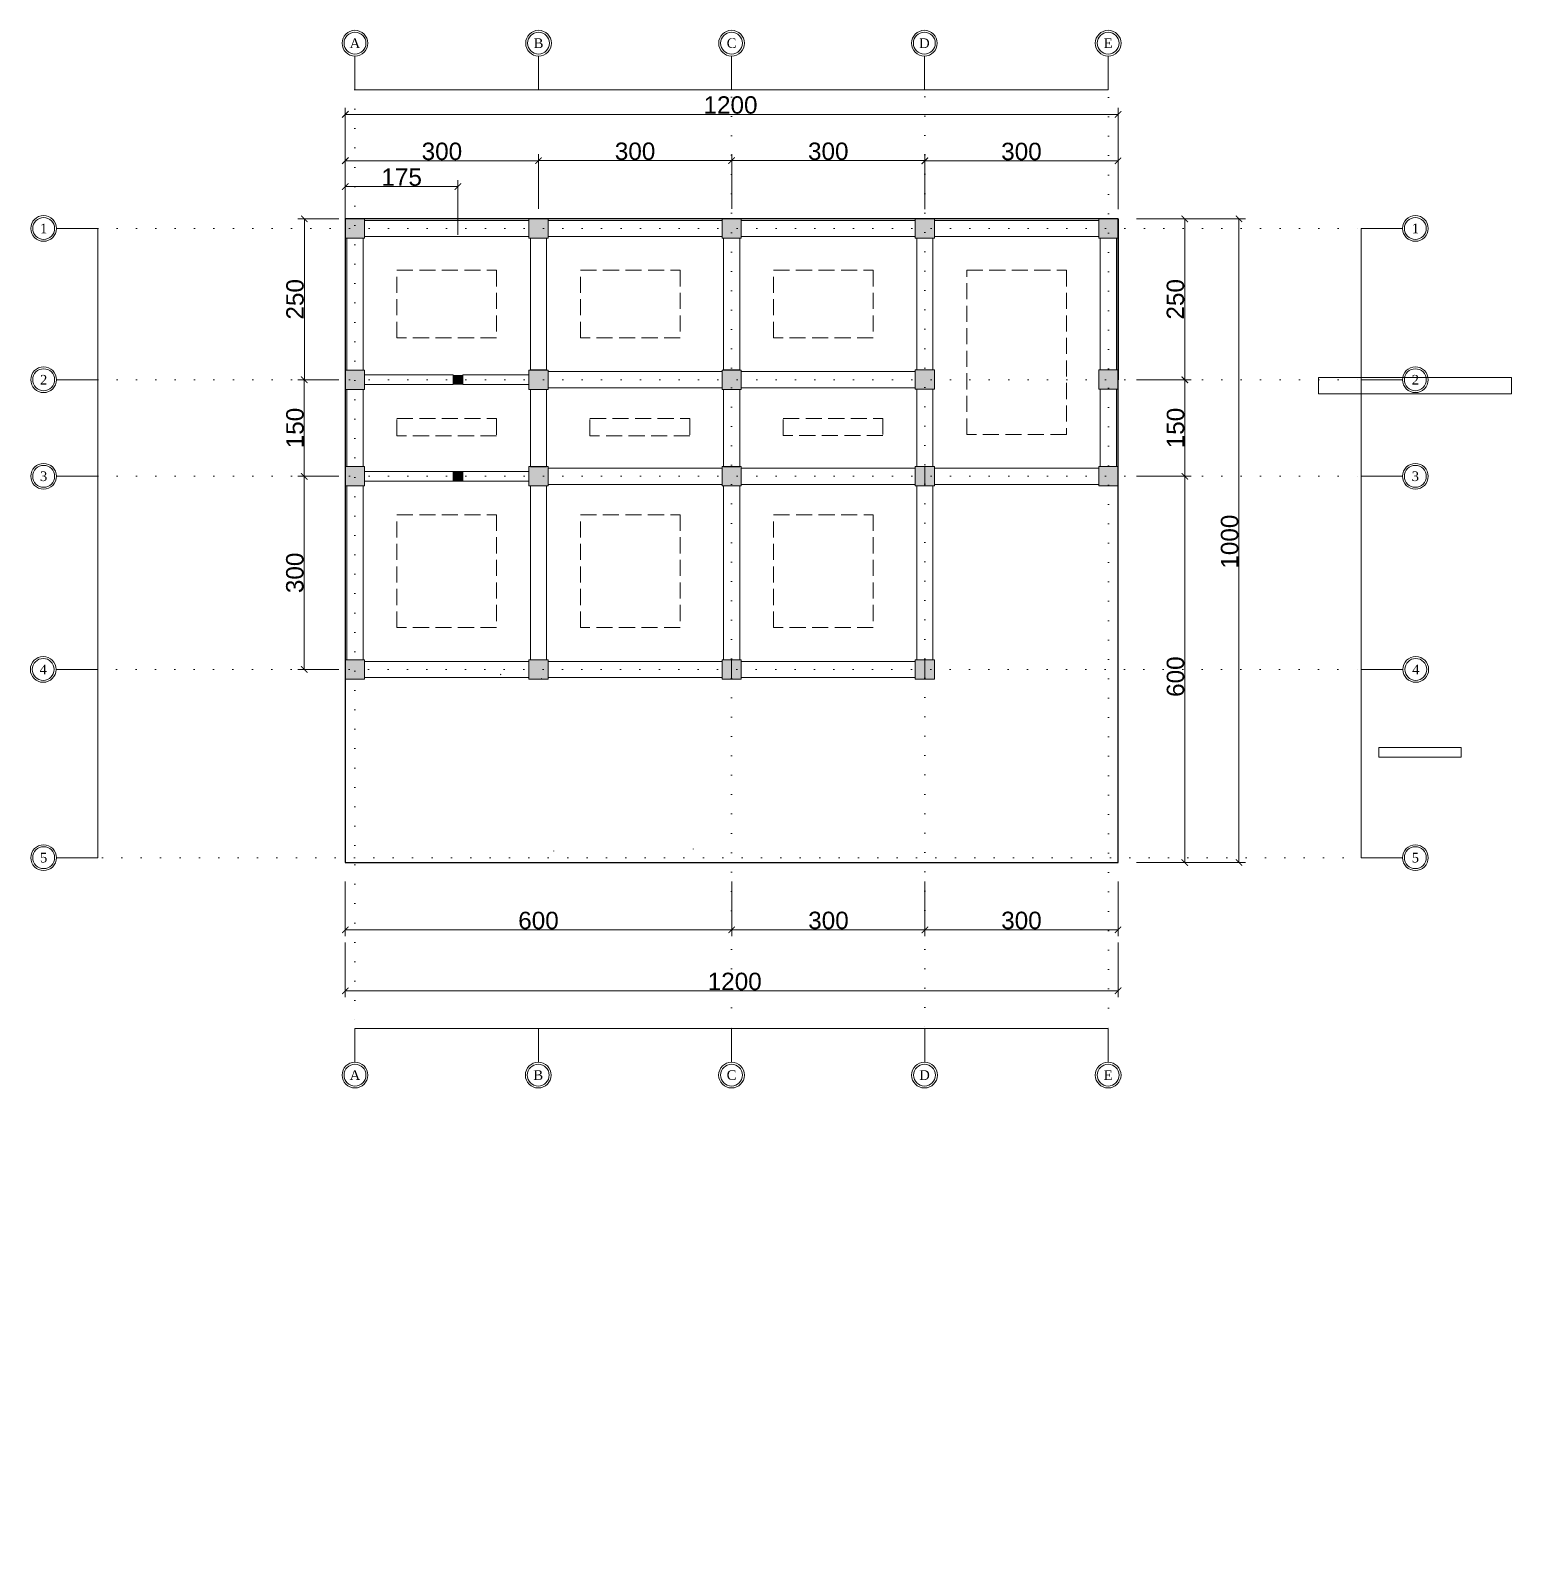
# Model space of a CAD drawing. Header units: millimetres. Extents: x -12161372 to 46643, y -9506984 to 15358.
# Drawn here: x 4183 to 6483, y 7153 to 9509 of the extents above; entities that cross this region are included whole.
import ezdxf

# ---------------------------------------------------------------- set-up
doc = ezdxf.new("R2010")
doc.units = ezdxf.units.MM
doc.linetypes.add('ACAD_ISO07W100', pattern=[3, 0, -3])
doc.linetypes.add('DASHED', pattern=[70, 50, -20])
for name, color, linetype, lineweight in [('detail balok', 7, 'Continuous', 9), ('dimensi', 50, 'Continuous', 5), ('kolom', 150, 'Continuous', 13), ('pondasi', 7, 'Continuous', 13), ('teks', 255, 'Continuous', 5)]:
    doc.layers.add(name, color=color, linetype=linetype, lineweight=lineweight)
doc.layers.add('lahan', color=253, linetype='Continuous', plot=False)
doc.layers.add('lantai', color=9, linetype='Continuous')
doc.layers.add('RING BALOK', color=7, linetype='Continuous')
doc.styles.get("Standard").update_dxf_attribs({"font": 'arial.ttf'})
doc.styles.add('teks2', font='times.ttf', dxfattribs={"height": 15})
doc.dimstyles.new('ISO-25', dxfattribs={"dimtxt": 4.5, "dimasz": 10, "dimexe": 10, "dimexo": 10, "dimtad": 1, "dimtxsty": 'Standard', "dimblk": 'ARCHTICK', "dimcen": 2.5, "dimclrt": 256, "dimadec": 0, "dimazin": 0, "dimtfac": 1, "dimtmove": 0, "dimatfit": 3, "dimfxl": 75, "dimfxlon": 1, "dimtfillclr": 256, "dimlwd": -1, "dimlwe": -1, "dimarcsym": 0})

# ---------------------------------------------------------------- blocks, each defined once
blk = doc.blocks.new('_ArchTick')
at = {"color": 0, "linetype": 'ByBlock', "const_width": 0.15}
blk.add_lwpolyline([(-0.5, -0.5), (0.5, 0.5)], dxfattribs=at)
blk = doc.blocks.new('*D199')
at = {"layer": 'Defpoints', "color": 0, "ltscale": 10, "transparency": 16777216}
for p in [(5872.2, 9215.8), (5872.2, 8215.8), (6060, 8215.8)]:
    blk.add_point(p, dxfattribs=at)
at = {"layer": 'dimensi', "color": 0, "ltscale": 10, "transparency": 16777216}
for p, q in [((5985, 9215.8), (6070, 9215.8)), ((6060, 9215.8), (6060, 8215.8)), ((5985, 8215.8), (6070, 8215.8))]:
    blk.add_line(p, q, dxfattribs=at)
at = {"layer": 'dimensi', "color": 0, "ltscale": 10, "transparency": 16777216, "xscale": 10, "yscale": 10, "zscale": 10}
for p, rotation in [((6060, 9215.8), 90), ((6060, 8215.8), 270)]:
    blk.add_blockref('_ArchTick', p, dxfattribs=dict(at, rotation=rotation))
at = {"layer": 'dimensi', "ltscale": 10, "transparency": 16777216, "insert": (6045.6, 8714.3), "char_height": 4.5, "attachment_point": 5, "rotation": 90}
blk.add_mtext('{\\H6x;1000}', dxfattribs=at)
blk = doc.blocks.new('*D200')
at = {"layer": 'Defpoints', "color": 0, "ltscale": 10, "transparency": 16777216}
for p in [(5872.2, 8815.8), (5864.7, 8215.8), (5975.9, 8215.8)]:
    blk.add_point(p, dxfattribs=at)
at = {"layer": 'dimensi', "color": 0, "ltscale": 10, "transparency": 16777216}
for p, q in [((5900.9, 8815.8), (5985.9, 8815.8)), ((5975.9, 8815.8), (5975.9, 8215.8)), ((5900.9, 8215.8), (5985.9, 8215.8))]:
    blk.add_line(p, q, dxfattribs=at)
at = {"layer": 'dimensi', "color": 0, "ltscale": 10, "transparency": 16777216, "xscale": 10, "yscale": 10, "zscale": 10}
for p, rotation in [((5975.9, 8815.8), 90), ((5975.9, 8215.8), 270)]:
    blk.add_blockref('_ArchTick', p, dxfattribs=dict(at, rotation=rotation))
at = {"layer": 'dimensi', "ltscale": 10, "transparency": 16777216, "insert": (5961.5, 8504.6), "char_height": 4.5, "attachment_point": 5, "rotation": 90}
blk.add_mtext('{\\H6x;600}', dxfattribs=at)
blk = doc.blocks.new('*D201')
at = {"layer": 'Defpoints', "color": 0, "ltscale": 10, "transparency": 16777216}
for p in [(4972.2, 9306.1), (4672.2, 9215.8), (4972.2, 9215.8)]:
    blk.add_point(p, dxfattribs=at)
at = {"layer": 'dimensi', "color": 0, "ltscale": 10, "transparency": 16777216}
for p, q in [((4672.2, 9231.1), (4672.2, 9316.1)), ((4672.2, 9306.1), (4972.2, 9306.1)), ((4972.2, 9231.1), (4972.2, 9316.1))]:
    blk.add_line(p, q, dxfattribs=at)
at = {"layer": 'dimensi', "color": 0, "ltscale": 10, "transparency": 16777216, "xscale": 10, "yscale": 10, "zscale": 10, "rotation": 180}
blk.add_blockref('_ArchTick', (4672.2, 9306.1), dxfattribs=at)
at = {"layer": 'dimensi', "color": 0, "ltscale": 10, "transparency": 16777216, "xscale": 10, "yscale": 10, "zscale": 10}
blk.add_blockref('_ArchTick', (4972.2, 9306.1), dxfattribs=at)
at = {"layer": 'dimensi', "ltscale": 10, "transparency": 16777216, "insert": (4822.2, 9320.5), "char_height": 4.5, "attachment_point": 5}
blk.add_mtext('{\\H6x;300}', dxfattribs=at)
blk = doc.blocks.new('*D202')
at = {"layer": 'Defpoints', "color": 0, "ltscale": 10, "transparency": 16777216}
for p in [(5272.2, 9306.2), (4972.2, 9215.8), (5272.2, 9215.8)]:
    blk.add_point(p, dxfattribs=at)
at = {"layer": 'dimensi', "color": 0, "ltscale": 10, "transparency": 16777216}
for p, q in [((4972.2, 9231.2), (4972.2, 9316.2)), ((4972.2, 9306.2), (5272.2, 9306.2)), ((5272.2, 9231.2), (5272.2, 9316.2))]:
    blk.add_line(p, q, dxfattribs=at)
at = {"layer": 'dimensi', "color": 0, "ltscale": 10, "transparency": 16777216, "xscale": 10, "yscale": 10, "zscale": 10, "rotation": 180}
blk.add_blockref('_ArchTick', (4972.2, 9306.2), dxfattribs=at)
at = {"layer": 'dimensi', "color": 0, "ltscale": 10, "transparency": 16777216, "xscale": 10, "yscale": 10, "zscale": 10}
blk.add_blockref('_ArchTick', (5272.2, 9306.2), dxfattribs=at)
at = {"layer": 'dimensi', "ltscale": 10, "transparency": 16777216, "insert": (5122.2, 9320.6), "char_height": 4.5, "attachment_point": 5}
blk.add_mtext('{\\H6x;300}', dxfattribs=at)
blk = doc.blocks.new('*D203')
at = {"layer": 'Defpoints', "color": 0, "ltscale": 10, "transparency": 16777216}
for p in [(5572.2, 9306.2), (5272.2, 9215.8), (5572.2, 9215.8)]:
    blk.add_point(p, dxfattribs=at)
at = {"layer": 'dimensi', "color": 0, "ltscale": 10, "transparency": 16777216}
for p, q in [((5272.2, 9231.2), (5272.2, 9316.2)), ((5272.2, 9306.2), (5572.2, 9306.2)), ((5572.2, 9231.2), (5572.2, 9316.2))]:
    blk.add_line(p, q, dxfattribs=at)
at = {"layer": 'dimensi', "color": 0, "ltscale": 10, "transparency": 16777216, "xscale": 10, "yscale": 10, "zscale": 10, "rotation": 180}
blk.add_blockref('_ArchTick', (5272.2, 9306.2), dxfattribs=at)
at = {"layer": 'dimensi', "color": 0, "ltscale": 10, "transparency": 16777216, "xscale": 10, "yscale": 10, "zscale": 10}
blk.add_blockref('_ArchTick', (5572.2, 9306.2), dxfattribs=at)
at = {"layer": 'dimensi', "ltscale": 10, "transparency": 16777216, "insert": (5422.2, 9320.6), "char_height": 4.5, "attachment_point": 5}
blk.add_mtext('{\\H6x;300}', dxfattribs=at)
blk = doc.blocks.new('*D204')
at = {"layer": 'Defpoints', "color": 0, "ltscale": 10, "transparency": 16777216}
for p in [(5872.2, 9305.9), (5572.2, 9216.5), (5872.2, 9215.8)]:
    blk.add_point(p, dxfattribs=at)
at = {"layer": 'dimensi', "color": 0, "ltscale": 10, "transparency": 16777216}
for p, q in [((5572.2, 9230.9), (5572.2, 9315.9)), ((5572.2, 9305.9), (5872.2, 9305.9)), ((5872.2, 9230.9), (5872.2, 9315.9))]:
    blk.add_line(p, q, dxfattribs=at)
at = {"layer": 'dimensi', "color": 0, "ltscale": 10, "transparency": 16777216, "xscale": 10, "yscale": 10, "zscale": 10, "rotation": 180}
blk.add_blockref('_ArchTick', (5572.2, 9305.9), dxfattribs=at)
at = {"layer": 'dimensi', "color": 0, "ltscale": 10, "transparency": 16777216, "xscale": 10, "yscale": 10, "zscale": 10}
blk.add_blockref('_ArchTick', (5872.2, 9305.9), dxfattribs=at)
at = {"layer": 'dimensi', "ltscale": 10, "transparency": 16777216, "insert": (5722.2, 9320.3), "char_height": 4.5, "attachment_point": 5}
blk.add_mtext('{\\H6x;300}', dxfattribs=at)
blk = doc.blocks.new('*D205')
at = {"layer": 'Defpoints', "color": 0, "ltscale": 10, "transparency": 16777216}
for p in [(5872.2, 9378.1), (4672.2, 9215.8), (5872.2, 9215.8)]:
    blk.add_point(p, dxfattribs=at)
at = {"layer": 'dimensi', "color": 0, "ltscale": 10, "transparency": 16777216}
for p, q in [((4672.2, 9303.1), (4672.2, 9388.1)), ((4672.2, 9378.1), (5872.2, 9378.1)), ((5872.2, 9303.1), (5872.2, 9388.1))]:
    blk.add_line(p, q, dxfattribs=at)
at = {"layer": 'dimensi', "color": 0, "ltscale": 10, "transparency": 16777216, "xscale": 10, "yscale": 10, "zscale": 10, "rotation": 180}
blk.add_blockref('_ArchTick', (4672.2, 9378.1), dxfattribs=at)
at = {"layer": 'dimensi', "color": 0, "ltscale": 10, "transparency": 16777216, "xscale": 10, "yscale": 10, "zscale": 10}
blk.add_blockref('_ArchTick', (5872.2, 9378.1), dxfattribs=at)
at = {"layer": 'dimensi', "ltscale": 10, "transparency": 16777216, "insert": (5270.4, 9392.5), "char_height": 4.5, "attachment_point": 5}
blk.add_mtext('{\\H6x;1200}', dxfattribs=at)
blk = doc.blocks.new('*D198')
at = {"layer": 'Defpoints', "color": 0, "ltscale": 10, "transparency": 16777216}
for p in [(4672.2, 9215.8), (4608.6, 8965.8), (4672.2, 8965.8)]:
    blk.add_point(p, dxfattribs=at)
at = {"layer": 'dimensi', "color": 0, "ltscale": 10, "transparency": 16777216}
for p, q in [((4662.2, 9215.8), (4598.6, 9215.8)), ((4608.6, 9215.8), (4608.6, 8965.8)), ((4662.2, 8965.8), (4598.6, 8965.8))]:
    blk.add_line(p, q, dxfattribs=at)
at = {"layer": 'dimensi', "color": 0, "ltscale": 10, "transparency": 16777216, "xscale": 10, "yscale": 10, "zscale": 10}
for p, rotation in [((4608.6, 9215.8), 90), ((4608.6, 8965.8), 270)]:
    blk.add_blockref('_ArchTick', p, dxfattribs=dict(at, rotation=rotation))
at = {"layer": 'dimensi', "ltscale": 10, "transparency": 16777216, "insert": (4594.2, 9090.8), "char_height": 4.5, "attachment_point": 5, "rotation": 90}
blk.add_mtext('{\\H6x;250}', dxfattribs=at)
blk = doc.blocks.new('*D206')
at = {"layer": 'Defpoints', "color": 0, "ltscale": 10, "transparency": 16777216}
for p in [(4672.2, 8215.8), (5872.2, 8215.8), (5872.2, 8016.6)]:
    blk.add_point(p, dxfattribs=at)
at = {"layer": 'dimensi', "color": 0, "ltscale": 10, "transparency": 16777216}
for p, q in [((4672.2, 8091.6), (4672.2, 8006.6)), ((5872.2, 8091.6), (5872.2, 8006.6)), ((4672.2, 8016.6), (5872.2, 8016.6))]:
    blk.add_line(p, q, dxfattribs=at)
at = {"layer": 'dimensi', "color": 0, "ltscale": 10, "transparency": 16777216, "xscale": 10, "yscale": 10, "zscale": 10, "rotation": 180}
blk.add_blockref('_ArchTick', (4672.2, 8016.6), dxfattribs=at)
at = {"layer": 'dimensi', "color": 0, "ltscale": 10, "transparency": 16777216, "xscale": 10, "yscale": 10, "zscale": 10}
blk.add_blockref('_ArchTick', (5872.2, 8016.6), dxfattribs=at)
at = {"layer": 'dimensi', "ltscale": 10, "transparency": 16777216, "insert": (5276.9, 8031), "char_height": 4.5, "attachment_point": 5}
blk.add_mtext('{\\H6x;1200}', dxfattribs=at)
blk = doc.blocks.new('*D207')
at = {"layer": 'Defpoints', "color": 0, "ltscale": 10, "transparency": 16777216}
for p in [(5572.2, 8215.8), (5872.2, 8215.8), (5572.2, 8111.3)]:
    blk.add_point(p, dxfattribs=at)
at = {"layer": 'dimensi', "color": 0, "ltscale": 10, "transparency": 16777216}
for p, q in [((5572.2, 8186.3), (5572.2, 8101.3)), ((5872.2, 8186.3), (5872.2, 8101.3)), ((5872.2, 8111.3), (5572.2, 8111.3))]:
    blk.add_line(p, q, dxfattribs=at)
at = {"layer": 'dimensi', "color": 0, "ltscale": 10, "transparency": 16777216, "xscale": 10, "yscale": 10, "zscale": 10, "rotation": 180}
blk.add_blockref('_ArchTick', (5572.2, 8111.3), dxfattribs=at)
at = {"layer": 'dimensi', "color": 0, "ltscale": 10, "transparency": 16777216, "xscale": 10, "yscale": 10, "zscale": 10}
blk.add_blockref('_ArchTick', (5872.2, 8111.3), dxfattribs=at)
at = {"layer": 'dimensi', "ltscale": 10, "transparency": 16777216, "insert": (5722.2, 8125.8), "char_height": 4.5, "attachment_point": 5}
blk.add_mtext('{\\H6x;300}', dxfattribs=at)
blk = doc.blocks.new('*D208')
at = {"layer": 'Defpoints', "color": 0, "ltscale": 10, "transparency": 16777216}
for p in [(5272.2, 8215.8), (5572.2, 8215.8), (5272.2, 8111.3)]:
    blk.add_point(p, dxfattribs=at)
at = {"layer": 'dimensi', "color": 0, "ltscale": 10, "transparency": 16777216}
for p, q in [((5272.2, 8186.3), (5272.2, 8101.3)), ((5572.2, 8186.3), (5572.2, 8101.3)), ((5572.2, 8111.3), (5272.2, 8111.3))]:
    blk.add_line(p, q, dxfattribs=at)
at = {"layer": 'dimensi', "color": 0, "ltscale": 10, "transparency": 16777216, "xscale": 10, "yscale": 10, "zscale": 10, "rotation": 180}
blk.add_blockref('_ArchTick', (5272.2, 8111.3), dxfattribs=at)
at = {"layer": 'dimensi', "color": 0, "ltscale": 10, "transparency": 16777216, "xscale": 10, "yscale": 10, "zscale": 10}
blk.add_blockref('_ArchTick', (5572.2, 8111.3), dxfattribs=at)
at = {"layer": 'dimensi', "ltscale": 10, "transparency": 16777216, "insert": (5422.5, 8125.8), "char_height": 4.5, "attachment_point": 5}
blk.add_mtext('{\\H6x;300}', dxfattribs=at)
blk = doc.blocks.new('*D209')
at = {"layer": 'Defpoints', "color": 0, "ltscale": 10, "transparency": 16777216}
for p in [(4672.2, 8215.8), (5272.2, 8215.2), (4672.2, 8111.3)]:
    blk.add_point(p, dxfattribs=at)
at = {"layer": 'dimensi', "color": 0, "ltscale": 10, "transparency": 16777216}
for p, q in [((4672.2, 8186.3), (4672.2, 8101.3)), ((5272.2, 8186.3), (5272.2, 8101.3)), ((5272.2, 8111.3), (4672.2, 8111.3))]:
    blk.add_line(p, q, dxfattribs=at)
at = {"layer": 'dimensi', "color": 0, "ltscale": 10, "transparency": 16777216, "xscale": 10, "yscale": 10, "zscale": 10, "rotation": 180}
blk.add_blockref('_ArchTick', (4672.2, 8111.3), dxfattribs=at)
at = {"layer": 'dimensi', "color": 0, "ltscale": 10, "transparency": 16777216, "xscale": 10, "yscale": 10, "zscale": 10}
blk.add_blockref('_ArchTick', (5272.2, 8111.3), dxfattribs=at)
at = {"layer": 'dimensi', "ltscale": 10, "transparency": 16777216, "insert": (4972.2, 8125.7), "char_height": 4.5, "attachment_point": 5}
blk.add_mtext('{\\H6x;600}', dxfattribs=at)
blk = doc.blocks.new('*D210')
at = {"layer": 'Defpoints', "color": 0, "ltscale": 10, "transparency": 16777216}
for p in [(4672.2, 8965.8), (4608.5, 8815.8), (4672.2, 8815.8)]:
    blk.add_point(p, dxfattribs=at)
at = {"layer": 'dimensi', "color": 0, "ltscale": 10, "transparency": 16777216}
for p, q in [((4662.2, 8965.8), (4598.5, 8965.8)), ((4608.5, 8965.8), (4608.5, 8815.8)), ((4662.2, 8815.8), (4598.5, 8815.8))]:
    blk.add_line(p, q, dxfattribs=at)
at = {"layer": 'dimensi', "color": 0, "ltscale": 10, "transparency": 16777216, "xscale": 10, "yscale": 10, "zscale": 10}
for p, rotation in [((4608.5, 8965.8), 90), ((4608.5, 8815.8), 270)]:
    blk.add_blockref('_ArchTick', p, dxfattribs=dict(at, rotation=rotation))
at = {"layer": 'dimensi', "ltscale": 10, "transparency": 16777216, "insert": (4594.1, 8890.8), "char_height": 4.5, "attachment_point": 5, "rotation": 90}
blk.add_mtext('{\\H6x;150}', dxfattribs=at)
blk = doc.blocks.new('*D211')
at = {"layer": 'Defpoints', "color": 0, "ltscale": 10, "transparency": 16777216}
for p in [(4672.2, 8815.8), (4608.3, 8515.8), (4672.2, 8515.8)]:
    blk.add_point(p, dxfattribs=at)
at = {"layer": 'dimensi', "color": 0, "ltscale": 10, "transparency": 16777216}
for p, q in [((4662.2, 8815.8), (4598.3, 8815.8)), ((4608.3, 8815.8), (4608.3, 8515.8)), ((4662.2, 8515.8), (4598.3, 8515.8))]:
    blk.add_line(p, q, dxfattribs=at)
at = {"layer": 'dimensi', "color": 0, "ltscale": 10, "transparency": 16777216, "xscale": 10, "yscale": 10, "zscale": 10}
for p, rotation in [((4608.3, 8815.8), 90), ((4608.3, 8515.8), 270)]:
    blk.add_blockref('_ArchTick', p, dxfattribs=dict(at, rotation=rotation))
at = {"layer": 'dimensi', "ltscale": 10, "transparency": 16777216, "insert": (4593.9, 8665.8), "char_height": 4.5, "attachment_point": 5, "rotation": 90}
blk.add_mtext('{\\H6x;300}', dxfattribs=at)
blk = doc.blocks.new('*D212')
at = {"layer": 'Defpoints', "color": 0, "ltscale": 10, "transparency": 16777216}
for p in [(5872.2, 9215.8), (5872.2, 8965.8), (5975.8, 8965.8)]:
    blk.add_point(p, dxfattribs=at)
at = {"layer": 'dimensi', "color": 0, "ltscale": 10, "transparency": 16777216}
for p, q in [((5900.8, 9215.8), (5985.8, 9215.8)), ((5975.8, 9215.8), (5975.8, 8965.8)), ((5900.8, 8965.8), (5985.8, 8965.8))]:
    blk.add_line(p, q, dxfattribs=at)
at = {"layer": 'dimensi', "color": 0, "ltscale": 10, "transparency": 16777216, "xscale": 10, "yscale": 10, "zscale": 10}
for p, rotation in [((5975.8, 9215.8), 90), ((5975.8, 8965.8), 270)]:
    blk.add_blockref('_ArchTick', p, dxfattribs=dict(at, rotation=rotation))
at = {"layer": 'dimensi', "ltscale": 10, "transparency": 16777216, "insert": (5961.4, 9090.8), "char_height": 4.5, "attachment_point": 5, "rotation": 90}
blk.add_mtext('{\\H6x;250}', dxfattribs=at)
blk = doc.blocks.new('*D213')
at = {"layer": 'Defpoints', "color": 0, "ltscale": 10, "transparency": 16777216}
for p in [(5872.2, 8965.8), (5872.2, 8815.8), (5976, 8815.8)]:
    blk.add_point(p, dxfattribs=at)
at = {"layer": 'dimensi', "color": 0, "ltscale": 10, "transparency": 16777216}
for p, q in [((5901, 8965.8), (5986, 8965.8)), ((5976, 8965.8), (5976, 8815.8)), ((5901, 8815.8), (5986, 8815.8))]:
    blk.add_line(p, q, dxfattribs=at)
at = {"layer": 'dimensi', "color": 0, "ltscale": 10, "transparency": 16777216, "xscale": 10, "yscale": 10, "zscale": 10}
for p, rotation in [((5976, 8965.8), 90), ((5976, 8815.8), 270)]:
    blk.add_blockref('_ArchTick', p, dxfattribs=dict(at, rotation=rotation))
at = {"layer": 'dimensi', "ltscale": 10, "transparency": 16777216, "insert": (5961.6, 8890.8), "char_height": 4.5, "attachment_point": 5, "rotation": 90}
blk.add_mtext('{\\H6x;150}', dxfattribs=at)
blk = doc.blocks.new('*D214')
at = {"layer": 'Defpoints', "color": 0, "ltscale": 10, "transparency": 16777216}
for p in [(4847.2, 9265.9), (4847.2, 8965.8), (4672.2, 5869.3)]:
    blk.add_point(p, dxfattribs=at)
at = {"layer": 'dimensi', "color": 0, "ltscale": 10, "transparency": 16777216}
for p, q in [((4672.2, 9190.9), (4672.2, 9275.9)), ((4672.2, 9265.9), (4847.2, 9265.9)), ((4847.2, 9190.9), (4847.2, 9275.9))]:
    blk.add_line(p, q, dxfattribs=at)
at = {"layer": 'dimensi', "color": 0, "ltscale": 10, "transparency": 16777216, "xscale": 10, "yscale": 10, "zscale": 10, "rotation": 180}
blk.add_blockref('_ArchTick', (4672.2, 9265.9), dxfattribs=at)
at = {"layer": 'dimensi', "color": 0, "ltscale": 10, "transparency": 16777216, "xscale": 10, "yscale": 10, "zscale": 10}
blk.add_blockref('_ArchTick', (4847.2, 9265.9), dxfattribs=at)
at = {"layer": 'dimensi', "ltscale": 10, "transparency": 16777216, "insert": (4759.7, 9280.4), "char_height": 4.5, "attachment_point": 5}
blk.add_mtext('{\\H6x;175}', dxfattribs=at)

msp = doc.modelspace()

# ---------------------------------------------------------------- hatches: boundary and pattern name
at = {"layer": 'kolom'}
h = msp.add_hatch(color=256, dxfattribs=at)
h.dxf.hatch_style = 1
h.paths.add_polyline_path([(4702.182, 9185.842), (4702.182, 9215.842), (4672.182, 9215.842), (4672.182, 9185.842)])
h = msp.add_hatch(color=256, dxfattribs=at)
h.dxf.hatch_style = 1
h.paths.add_polyline_path([(4987.182, 9185.842), (4987.182, 9215.842), (4957.182, 9215.842), (4957.182, 9185.842)])
h = msp.add_hatch(color=256, dxfattribs=at)
h.dxf.hatch_style = 1
h.paths.add_polyline_path([(5287.182, 9185.842), (5287.182, 9215.842), (5257.182, 9215.842), (5257.182, 9185.842)])
h = msp.add_hatch(color=256, dxfattribs=at)
h.dxf.hatch_style = 1
h.paths.add_polyline_path([(5587.182, 9185.842), (5587.182, 9215.842), (5557.182, 9215.842), (5557.182, 9185.842)])
h = msp.add_hatch(color=256, dxfattribs=at)
h.dxf.hatch_style = 1
h.paths.add_polyline_path([(5872.182, 9185.842), (5872.182, 9215.842), (5842.182, 9215.842), (5842.182, 9185.842)])
h = msp.add_hatch(color=256, dxfattribs=at)
h.dxf.hatch_style = 1
h.paths.add_polyline_path([(4702.182, 8950.842), (4702.182, 8980.842), (4672.182, 8980.842), (4672.182, 8950.842)])
h = msp.add_hatch(color=256, dxfattribs=at)
h.dxf.hatch_style = 1
h.paths.add_polyline_path([(4987.182, 8950.917), (4987.182, 8980.917), (4957.182, 8980.917), (4957.182, 8950.917)])
h = msp.add_hatch(color=256, dxfattribs=at)
h.dxf.hatch_style = 1
h.paths.add_polyline_path([(5287.182, 8950.91), (5287.182, 8980.91), (5257.182, 8980.91), (5257.182, 8950.91)])
h = msp.add_hatch(color=256, dxfattribs=at)
h.dxf.hatch_style = 1
h.paths.add_polyline_path([(5587.182, 8951.234), (5587.182, 8981.234), (5557.182, 8981.234), (5557.182, 8951.234)])
h = msp.add_hatch(color=256, dxfattribs=at)
h.dxf.hatch_style = 1
h.paths.add_polyline_path([(5872.182, 8951.234), (5872.182, 8981.234), (5842.182, 8981.234), (5842.182, 8951.234)])
h = msp.add_hatch(color=256, dxfattribs=at)
h.dxf.hatch_style = 1
h.paths.add_polyline_path([(4854.64, 8973.34), (4839.64, 8973.34), (4839.64, 8958.34), (4854.64, 8958.34)])
h = msp.add_hatch(color=256, dxfattribs=at)
h.dxf.hatch_style = 1
h.paths.add_polyline_path([(4702.182, 8800.842), (4702.182, 8830.842), (4672.182, 8830.842), (4672.182, 8800.842)])
h = msp.add_hatch(color=256, dxfattribs=at)
h.dxf.hatch_style = 1
h.paths.add_polyline_path([(4854.707, 8823.334), (4839.707, 8823.334), (4839.707, 8808.334), (4854.707, 8808.334)])
h = msp.add_hatch(color=256, dxfattribs=at)
h.dxf.hatch_style = 1
h.paths.add_polyline_path([(4987.182, 8800.842), (4987.182, 8830.842), (4957.182, 8830.842), (4957.182, 8800.842)])
h = msp.add_hatch(color=256, dxfattribs=at)
h.dxf.hatch_style = 1
h.paths.add_polyline_path([(5287.182, 8800.842), (5287.182, 8830.842), (5257.182, 8830.842), (5257.182, 8800.842)])
h = msp.add_hatch(color=256, dxfattribs=at)
h.dxf.hatch_style = 1
h.paths.add_polyline_path([(5587.182, 8800.842), (5587.182, 8830.842), (5557.182, 8830.842), (5557.182, 8800.842)])
h = msp.add_hatch(color=256, dxfattribs=at)
h.dxf.hatch_style = 1
h.paths.add_polyline_path([(5872.182, 8800.842), (5872.182, 8830.842), (5842.182, 8830.842), (5842.182, 8800.842)])
h = msp.add_hatch(color=256, dxfattribs=at)
h.dxf.hatch_style = 1
h.paths.add_polyline_path([(4702.182, 8500.842), (4702.182, 8530.842), (4672.182, 8530.842), (4672.182, 8500.842)])
h = msp.add_hatch(color=256, dxfattribs=at)
h.dxf.hatch_style = 1
h.paths.add_polyline_path([(4987.182, 8500.842), (4987.182, 8530.842), (4957.182, 8530.842), (4957.182, 8500.842)])
h = msp.add_hatch(color=256, dxfattribs=at)
h.dxf.hatch_style = 1
h.paths.add_polyline_path([(5287.182, 8500.842), (5287.182, 8530.842), (5257.182, 8530.842), (5257.182, 8500.842)])
h = msp.add_hatch(color=256, dxfattribs=at)
h.dxf.hatch_style = 1
h.paths.add_polyline_path([(5287.182, 8530.842), (5257.182, 8530.842), (5257.182, 8500.842), (5287.182, 8500.842)])
h = msp.add_hatch(color=256, dxfattribs=at)
h.dxf.hatch_style = 1
h.paths.add_polyline_path([(5587.182, 8500.842), (5587.182, 8530.842), (5557.182, 8530.842), (5557.182, 8500.842)])

# ---------------------------------------------------------------- linework, layer by layer
at = {"layer": 'detail balok', "ltscale": 10}
for points in [[(4957.182, 9188.342), (4957.182, 9213.342), (4702.182, 9213.342), (4702.182, 9188.342)], [(5257.182, 9188.342), (5257.182, 9213.342), (4987.182, 9213.342), (4987.182, 9188.342)], [(5557.182, 9188.342), (5557.182, 9213.342), (5287.182, 9213.342), (5287.182, 9188.342)], [(5842.182, 9188.342), (5842.182, 9213.342), (5587.182, 9213.342), (5587.182, 9188.342)], [(4674.682, 8980.842), (4699.682, 8980.842), (4699.682, 9185.842), (4674.682, 9185.842)], [(4959.682, 8981.234), (4984.682, 8981.234), (4984.682, 9185.842), (4959.682, 9185.842)], [(5259.682, 8981.234), (5284.682, 8981.234), (5284.682, 9185.842), (5259.682, 9185.842)], [(5559.682, 8981.234), (5584.682, 8981.234), (5584.682, 9185.842), (5559.682, 9185.842)], [(5844.682, 8981.234), (5869.682, 8981.234), (5869.682, 9185.842), (5844.682, 9185.842)], [(5257.182, 8953.41), (5257.182, 8978.41), (4987.182, 8978.417), (4987.182, 8953.417)], [(5557.182, 8953.41), (5557.182, 8978.41), (5287.182, 8978.41), (5287.182, 8953.41)], [(5559.682, 8830.842), (5584.682, 8830.842), (5584.682, 8951.234), (5559.682, 8951.234)], [(5844.682, 8830.842), (5869.682, 8830.842), (5869.682, 8951.234), (5844.682, 8951.234)], [(6483.475, 8944.06), (6483.475, 8969.06), (6183.475, 8969.06), (6183.475, 8944.06)], [(4674.682, 8830.842), (4699.682, 8830.842), (4699.682, 8950.842), (4674.682, 8950.842)], [(4959.682, 8830.525), (4984.682, 8830.525), (4984.682, 8950.917), (4959.682, 8950.917)], [(5259.682, 8830.517), (5284.682, 8830.517), (5284.682, 8950.91), (5259.682, 8950.91)], [(5257.182, 8803.342), (5257.182, 8828.342), (4987.182, 8828.342), (4987.182, 8803.342)], [(5557.182, 8803.342), (5557.182, 8828.342), (5287.182, 8828.342), (5287.182, 8803.342)], [(5842.182, 8803.342), (5842.182, 8828.342), (5587.182, 8828.342), (5587.182, 8803.342)], [(4674.682, 8530.842), (4699.682, 8530.842), (4699.682, 8800.842), (4674.682, 8800.842)], [(4959.682, 8530.842), (4984.682, 8530.842), (4984.682, 8800.842), (4959.682, 8800.842)], [(5259.682, 8530.842), (5284.682, 8530.842), (5284.682, 8800.842), (5259.682, 8800.842)], [(5559.682, 8530.842), (5584.682, 8530.842), (5584.682, 8800.842), (5559.682, 8800.842)], [(4957.182, 8503.342), (4957.182, 8528.342), (4702.182, 8528.342), (4702.182, 8503.342)], [(5257.182, 8503.342), (5257.182, 8528.342), (4987.182, 8528.342), (4987.182, 8503.342)], [(5557.182, 8503.342), (5557.182, 8528.342), (5287.182, 8528.342), (5287.182, 8503.342)]]:
    msp.add_lwpolyline(points, close=True, dxfattribs=at)
at = {"layer": 'detail balok'}
for points in [[(4839.552, 8973.317), (4702.182, 8973.342), (4702.182, 8958.342), (4839.552, 8958.317)], [(4957.182, 8973.317), (4854.725, 8973.317), (4854.725, 8958.317), (4957.182, 8958.317)], [(4839.69, 8823.334), (4702.182, 8823.342), (4702.182, 8808.342), (4839.69, 8808.334)], [(4957.182, 8823.342), (4854.69, 8823.334), (4854.69, 8808.334), (4957.182, 8808.342)], [(6404.857, 8394.508), (6277.355, 8394.508), (6277.355, 8379.508), (6404.857, 8379.508)]]:
    msp.add_lwpolyline(points, close=True, dxfattribs=at)
at = {"layer": 'kolom'}
for p, q in [((4854.69, 8823.334), (4854.69, 8808.334)), ((4854.69, 8822.957), (4854.69, 8807.957)), ((5572.182, 8830.842), (5572.182, 8800.842)), ((5272.182, 8530.842), (5272.182, 8500.842)), ((5572.182, 8530.842), (5572.182, 8500.842))]:
    msp.add_line(p, q, dxfattribs=at)
for points in [[(4672.182, 9185.842), (4702.182, 9185.842), (4702.182, 9215.842), (4672.182, 9215.842)], [(4957.182, 9185.842), (4987.182, 9185.842), (4987.182, 9215.842), (4957.182, 9215.842)], [(5257.182, 9185.842), (5287.182, 9185.842), (5287.182, 9215.842), (5257.182, 9215.842)], [(5557.182, 9185.842), (5587.182, 9185.842), (5587.182, 9215.842), (5557.182, 9215.842)], [(5842.182, 9185.842), (5872.182, 9185.842), (5872.182, 9215.842), (5842.182, 9215.842)], [(4672.182, 8950.842), (4702.182, 8950.842), (4702.182, 8980.842), (4672.182, 8980.842)], [(4957.182, 8950.917), (4987.182, 8950.917), (4987.182, 8980.917), (4957.182, 8980.917)], [(5257.182, 8950.91), (5287.182, 8950.91), (5287.182, 8980.91), (5257.182, 8980.91)], [(5557.182, 8951.234), (5587.182, 8951.234), (5587.182, 8981.234), (5557.182, 8981.234)], [(5842.182, 8951.234), (5872.182, 8951.234), (5872.182, 8981.234), (5842.182, 8981.234)], [(4672.182, 8800.842), (4702.182, 8800.842), (4702.182, 8830.842), (4672.182, 8830.842)], [(4839.69, 8808.334), (4854.69, 8808.334), (4854.69, 8823.334), (4839.69, 8823.334)], [(4957.182, 8800.842), (4987.182, 8800.842), (4987.182, 8830.842), (4957.182, 8830.842)], [(5257.182, 8800.842), (5287.182, 8800.842), (5287.182, 8830.842), (5257.182, 8830.842)], [(5557.182, 8800.842), (5587.182, 8800.842), (5587.182, 8830.842), (5557.182, 8830.842)], [(5842.182, 8800.842), (5872.182, 8800.842), (5872.182, 8830.842), (5842.182, 8830.842)], [(4672.182, 8500.842), (4702.182, 8500.842), (4702.182, 8530.842), (4672.182, 8530.842)], [(4957.182, 8500.842), (4987.182, 8500.842), (4987.182, 8530.842), (4957.182, 8530.842)], [(5257.182, 8500.842), (5287.182, 8500.842), (5287.182, 8530.842), (5257.182, 8530.842)], [(5557.182, 8500.842), (5587.182, 8500.842), (5587.182, 8530.842), (5557.182, 8530.842)]]:
    msp.add_lwpolyline(points, close=True, dxfattribs=at)
at = {"layer": 'lahan', "ltscale": 10}
msp.add_line((5872.182, 9215.842), (5872.182, 8965.842), dxfattribs=at)
at = {"layer": 'lantai', "lineweight": 0}
for p, q in [((5287.182, 8508.342), (5287.182, 8500.842)), ((5557.182, 8500.842), (5557.182, 8510.342)), ((5287.182, 8500.842), (5272.182, 8500.842)), ((5572.182, 8500.842), (5557.182, 8500.842))]:
    msp.add_line(p, q, dxfattribs=at)
at = {"layer": 'lantai'}
msp.add_lwpolyline([(4672.182, 8215.842), (5872.182, 8215.842), (5872.182, 9215.842), (4672.182, 9215.842)], close=True, dxfattribs=at)
at = {"layer": 'pondasi', "linetype": 'DASHED', "ltscale": 0.5}
for points in [[(4752.182, 9135.842), (4907.182, 9135.842), (4907.182, 9030.917), (4752.182, 9030.917)], [(5037.321, 9135.842), (5192.321, 9135.842), (5192.321, 9030.917), (5037.321, 9030.917)], [(5337.039, 9135.842), (5492.039, 9135.842), (5492.039, 9030.917), (5337.039, 9030.917)], [(5637.182, 9135.842), (5792.182, 9135.842), (5792.182, 8880.842), (5637.182, 8880.842)], [(4907.182, 8878.888), (4752.182, 8878.888), (4752.182, 8905.437), (4907.182, 8905.437)], [(5207.182, 8878.881), (5052.182, 8878.881), (5052.182, 8905.43), (5207.182, 8905.43)], [(5507.182, 8879.206), (5352.182, 8879.206), (5352.182, 8905.755), (5507.182, 8905.755)], [(4907.182, 8580.842), (4752.182, 8580.842), (4752.182, 8756.028), (4907.182, 8756.028)], [(5192.182, 8580.842), (5037.182, 8580.842), (5037.182, 8756.028), (5192.182, 8756.028)], [(5492.182, 8580.842), (5337.182, 8580.842), (5337.182, 8756.028), (5492.182, 8756.028)]]:
    msp.add_lwpolyline(points, close=True, dxfattribs=at)
at = {"layer": 'RING BALOK', "linetype": 'Continuous'}
for p, q in [((4914.026, 8507.35), (4913.461, 8508.198)), ((4976.976, 8501.028), (4976.412, 8501.875)), ((4995.95, 8233.75), (4995.941, 8234.04)), ((5212.689, 8236.651), (5212.68, 8236.941))]:
    msp.add_line(p, q, dxfattribs=at)
at = {"layer": 'teks', "ltscale": 0.8}
for p, q in [((4687.182, 9416.168), (4687.182, 9468.627)), ((4972.321, 9416.168), (4972.321, 9468.627)), ((5272.039, 9416.168), (5272.039, 9468.627)), ((5571.464, 9416.168), (5571.464, 9468.627)), ((5856.897, 9416.168), (5856.897, 9468.627)), ((4287.656, 9200.842), (4223.699, 9200.842)), ((6249.961, 9200.842), (6313.918, 9200.842)), ((4287.656, 8965.842), (4223.699, 8965.842)), ((6249.961, 8965.842), (6313.918, 8965.842)), ((4287.656, 8815.842), (4223.699, 8815.842)), ((6249.961, 8815.842), (6313.918, 8815.842)), ((4287.031, 8515.842), (4223.074, 8515.842)), ((6250.586, 8515.842), (6314.543, 8515.842)), ((4287.656, 8223.342), (4223.699, 8223.342)), ((6249.961, 8223.342), (6313.918, 8223.342)), ((4687.182, 7958.105), (4687.182, 7905.646)), ((4972.321, 7958.105), (4972.321, 7905.646)), ((5271.996, 7958.105), (5271.996, 7905.646)), ((5572.16, 7958.105), (5572.16, 7905.646)), ((5856.81, 7958.105), (5856.81, 7905.646))]:
    msp.add_line(p, q, dxfattribs=at)
at = {"layer": 'teks', "ltscale": 10}
for p, q in [((4687.182, 9416.168), (5856.897, 9416.168)), ((4287.656, 9200.842), (4287.656, 8223.342)), ((6249.961, 9200.842), (6249.961, 8223.342)), ((6249.961, 9200.842), (6249.961, 8223.342)), ((5856.81, 7958.105), (4687.182, 7958.105))]:
    msp.add_line(p, q, dxfattribs=at)
at = {"layer": 'teks', "linetype": 'ACAD_ISO07W100', "ltscale": 10}
for p, q in [((4687.182, 9416.168), (4687.182, 7958.105)), ((5272.182, 9404.96), (5272.182, 7946.897)), ((5572.182, 9405.373), (5572.182, 7947.31)), ((5857.182, 9404.232), (5857.182, 7946.169)), ((4287.656, 9200.842), (6249.961, 9200.842)), ((4287.656, 8965.842), (6249.961, 8965.842)), ((4287.656, 8815.842), (6249.961, 8815.842)), ((4287.031, 8515.842), (6249.336, 8515.842)), ((4295.156, 8223.342), (6257.461, 8223.342))]:
    msp.add_line(p, q, dxfattribs=at)
at = {"layer": 'teks'}
for centre, radius in [((4687.182, 9488.627), 20), ((4687.182, 9488.627), 17), ((4972.321, 9488.627), 20), ((4972.321, 9488.627), 17), ((5272.039, 9488.627), 20), ((5272.039, 9488.627), 17), ((5571.464, 9488.627), 20), ((5571.464, 9488.627), 17), ((5856.897, 9488.627), 20), ((5856.897, 9488.627), 17), ((4203.699, 9200.842), 20), ((4203.699, 9200.842), 17), ((6333.918, 9200.842), 20), ((6333.918, 9200.842), 17), ((4203.699, 8965.842), 20), ((4203.699, 8965.842), 17), ((6333.918, 8965.842), 20), ((6333.918, 8965.842), 17), ((4203.699, 8815.842), 20), ((6333.918, 8815.842), 20), ((4203.699, 8815.842), 17), ((6333.918, 8815.842), 17), ((4203.074, 8515.842), 20), ((4203.074, 8515.842), 17), ((6334.543, 8515.842), 20), ((6334.543, 8515.842), 17), ((4203.699, 8223.342), 20), ((4203.699, 8223.342), 17), ((6333.918, 8223.342), 20), ((6333.918, 8223.342), 17), ((4687.182, 7885.646), 20), ((4687.182, 7885.646), 17), ((4971.832, 7885.646), 20), ((4971.832, 7885.646), 17), ((5271.996, 7885.646), 20), ((5271.996, 7885.646), 17), ((5571.671, 7885.646), 20), ((5571.671, 7885.646), 17), ((5856.81, 7885.646), 20), ((5856.81, 7885.646), 17)]:
    msp.add_circle(centre, radius, dxfattribs=at)

# ---------------------------------------------------------------- texts
at = {"layer": 'teks', "char_height": 15, "attachment_point": 5, "style": 'teks2'}
for s, insert in [('A', (4687.182, 9488.627)), ('B', (4972.321, 9488.627)), ('C', (5272.039, 9488.627)), ('D', (5571.464, 9488.627)), ('E', (5856.897, 9488.627)), ('1', (4203.699, 9200.842)), ('1', (6333.918, 9200.842)), ('2', (4203.699, 8965.842)), ('2', (6333.918, 8965.842)), ('3', (4203.699, 8815.842)), ('3', (6333.918, 8815.842)), ('4', (4203.074, 8515.842)), ('4', (6334.543, 8515.842)), ('5', (4203.699, 8223.342)), ('5', (6333.918, 8223.342)), ('A', (4687.182, 7885.646)), ('B', (4971.832, 7885.646)), ('C', (5271.996, 7885.646)), ('D', (5571.671, 7885.646)), ('E', (5856.81, 7885.646))]:
    msp.add_mtext_dynamic_manual_height_columns(s, width=35.65071, gutter_width=15, heights=[0], dxfattribs=dict(at, insert=insert))

# ---------------------------------------------------------------- dimensions: what is measured, and where the dimension line sits
at = {"layer": 'dimensi', "ltscale": 10}
for base, p1, p2, picture, middle in [((5872.182, 9378.104), (4672.182, 9215.842), (5872.182, 9215.842), '*D205', (5270.425, 9378.104)), ((5872.182, 8016.608), (4672.182, 8215.842), (5872.182, 8215.842), '*D206', (5276.927, 8016.608)), ((5272.182, 8111.335), (5572.182, 8215.842), (5272.182, 8215.842), '*D208', (5422.489, 8111.335))]:
    dim = msp.add_linear_dim(base=base, p1=p1, p2=p2, text='{\\H6x;<>}', dimstyle='ISO-25', dxfattribs=at)
    dim.commit()
    dim.dimension.update_dxf_attribs({"geometry": picture, "text_midpoint": middle, "dimtype": 160})
for base, p1, p2, picture, middle in [((4972.182, 9306.052), (4672.182, 9215.842), (4972.182, 9215.842), '*D201', (4822.182, 9320.471)), ((5272.182, 9306.227), (4972.182, 9215.842), (5272.182, 9215.842), '*D202', (5122.182, 9320.647)), ((5572.182, 9306.165), (5272.182, 9215.842), (5572.182, 9215.842), '*D203', (5422.182, 9320.584)), ((5872.182, 9305.917), (5572.182, 9216.467), (5872.182, 9215.842), '*D204', (5722.182, 9320.337)), ((4847.182, 9265.942), (4672.182, 5869.32), (4847.182, 8965.842), '*D214', (4759.682, 9280.353)), ((4672.182, 8111.284), (5272.182, 8215.217), (4672.182, 8215.842), '*D209', (4972.182, 8125.695)), ((5572.182, 8111.335), (5872.182, 8215.842), (5572.182, 8215.842), '*D207', (5722.182, 8125.755))]:
    dim = msp.add_linear_dim(base=base, p1=p1, p2=p2, text='{\\H6x;<>}', dimstyle='ISO-25', dxfattribs=at)
    dim.commit()
    dim.dimension.update_dxf_attribs({"geometry": picture, "text_midpoint": middle})
for base, p1, p2, picture, middle in [((4608.608, 8965.842), (4672.182, 9215.842), (4672.182, 8965.842), '*D198', (4594.198, 9090.842)), ((5975.794, 8965.842), (5872.182, 9215.842), (5872.182, 8965.842), '*D212', (5961.384, 9090.842)), ((4608.537, 8815.842), (4672.182, 8965.842), (4672.182, 8815.842), '*D210', (4594.126, 8890.842)), ((4608.32, 8515.842), (4672.182, 8815.842), (4672.182, 8515.842), '*D211', (4593.9, 8665.842))]:
    dim = msp.add_linear_dim(base=base, p1=p1, p2=p2, angle=90, text='{\\H6x;<>}', dimstyle='ISO-25', dxfattribs=at)
    dim.commit()
    dim.dimension.update_dxf_attribs({"geometry": picture, "text_midpoint": middle})
for base, p1, p2, picture, middle in [((6059.988, 8215.842), (5872.182, 9215.842), (5872.182, 8215.842), '*D199', (6059.988, 8714.266)), ((5976.048, 8815.842), (5872.182, 8965.842), (5872.182, 8815.842), '*D213', (5976.048, 8890.842)), ((5975.905, 8215.842), (5872.182, 8815.842), (5864.682, 8215.842), '*D200', (5975.905, 8504.621))]:
    dim = msp.add_linear_dim(base=base, p1=p1, p2=p2, angle=90, text='{\\H6x;<>}', dimstyle='ISO-25', dxfattribs=at)
    dim.commit()
    dim.dimension.update_dxf_attribs({"geometry": picture, "text_midpoint": middle, "dimtype": 160})

doc.saveas('drawing.dxf')
